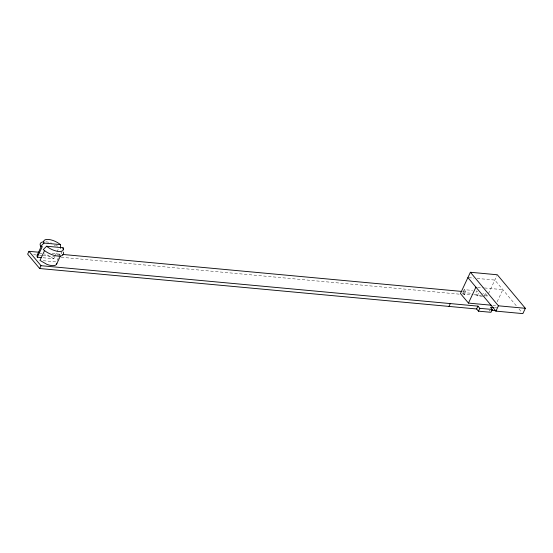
<?xml version="1.0" encoding="UTF-8"?>
<svg xmlns="http://www.w3.org/2000/svg" width="553" height="553" viewBox="0 0 553 553"><rect width="100%" height="100%" fill="white"/><g stroke="black" fill="none" stroke-linecap="round" stroke-linejoin="round"><path stroke-width="0.41" stroke-dasharray="2.77 2.07" d="M43.093 257.76L53.793 258.756L54.858 256.474M55.21 255.714L56.634 252.68M56.987 251.926L58.763 248.131M57.146 260.401L58.57 257.366M58.929 256.606L61.058 252.057M464.167 289.654L465.965 291.811L464.638 294.645L462.84 292.489L464.167 289.654L472.552 290.436M477.225 295.814L478.552 292.979L476.748 290.823L475.421 293.657L477.225 295.814L483.184 296.367M484.041 296.443L485.368 293.608L482.81 293.373M484.843 295.772L487.366 296.007L488.078 294.493M488.437 293.733L496.967 275.518M497.154 301.8L502.843 289.654L484.331 287.94M468.744 277.654L473.797 278.124M477.163 278.436L494.831 280.074L516.813 306.383M477.598 287.318L483.488 287.864M52.203 253.468L61.666 254.345M462.522 291.493L465.965 291.811M462.84 292.489L471.225 293.27M462.121 293.671L473.064 294.68M473.907 294.763L481.476 295.461M33.671 254.705L36.249 254.947M39.692 255.265L42.277 255.507M43.134 255.583L55.176 256.703M61.196 257.256L459.481 294.168M462.916 294.486L464.638 294.645M43.265 260.698L55.618 261.846M492.854 305.36L495.377 305.588L497.341 307.938M494.783 307.703L496.483 307.862M54.318 245.242L55.514 245.926M53.793 258.756L46.784 254.746A10.714 4.396 25.1 0 0 44.226 253.958M519.018 309.009L521.762 312.3M485.368 293.608L487.366 296.007M489.198 310.136L490.096 311.215M45.892 241.813A12.712 5.212 25.1 0 1 51.74 243.23M56.233 245.332A12.712 5.212 25.1 0 1 57.616 246.175M39.816 253.551A10.714 4.396 25.1 0 1 41.848 253.551M61.411 251.297A10.714 4.396 25.1 0 1 56.89 254.974"/><path stroke-width="0.83" d="M41.199 246.403L36.975 255.859L37.328 257.228L41.44 257.608M44.599 250.53L39.975 260.394L46.984 264.403A10.714 4.396 25.1 0 0 55.507 265.191L56.475 264.403L56.793 263.283M39.298 252.272L28.977 251.318L27.65 254.152L39.664 268.523L476.61 308.975L478.456 311.173L490.995 312.293L492.322 309.459L490.525 307.309L493.933 307.62M37.328 257.228L42.305 246.603L40.597 246.444L40.106 244.55A12.712 5.212 25.1 0 1 43.48 241.813M39.664 268.523L40.991 265.689L28.977 251.318M56.475 264.403L60.388 256.053M448.974 306.41L450.301 303.576M467.907 277.578L495.937 311.118L522.861 313.613L525.35 308.304L497.32 274.765L470.396 272.27L460.442 293.512L468.453 303.092L491.168 305.201M468.453 303.092L475.912 287.159M476.61 308.975L477.937 306.141L40.991 265.689M478.456 311.173L479.783 308.346L477.937 306.141M495.937 311.118L498.426 305.809L470.396 272.27M40.597 246.444L43.964 243.064L60.422 244.592L60.471 248.29M63.09 249.237L63.07 247.758L46.611 246.23L43.252 249.617L46.099 251.726A12.712 5.212 25.1 0 0 63.609 253.35L63.284 252.085M37.293 254.746L37.86 254.283M479.783 308.346L492.322 309.459M62.524 254.428L461.665 291.417M498.426 305.809L525.35 308.304M491.154 310.323L496.013 310.772M63.07 247.758A10.714 4.396 25.1 0 1 58.549 251.435A10.714 4.396 25.1 0 1 46.611 246.23M44.019 243.133A10.714 4.396 25.1 0 1 48.54 239.456A10.714 4.396 25.1 0 1 60.484 244.654"/></g></svg>
